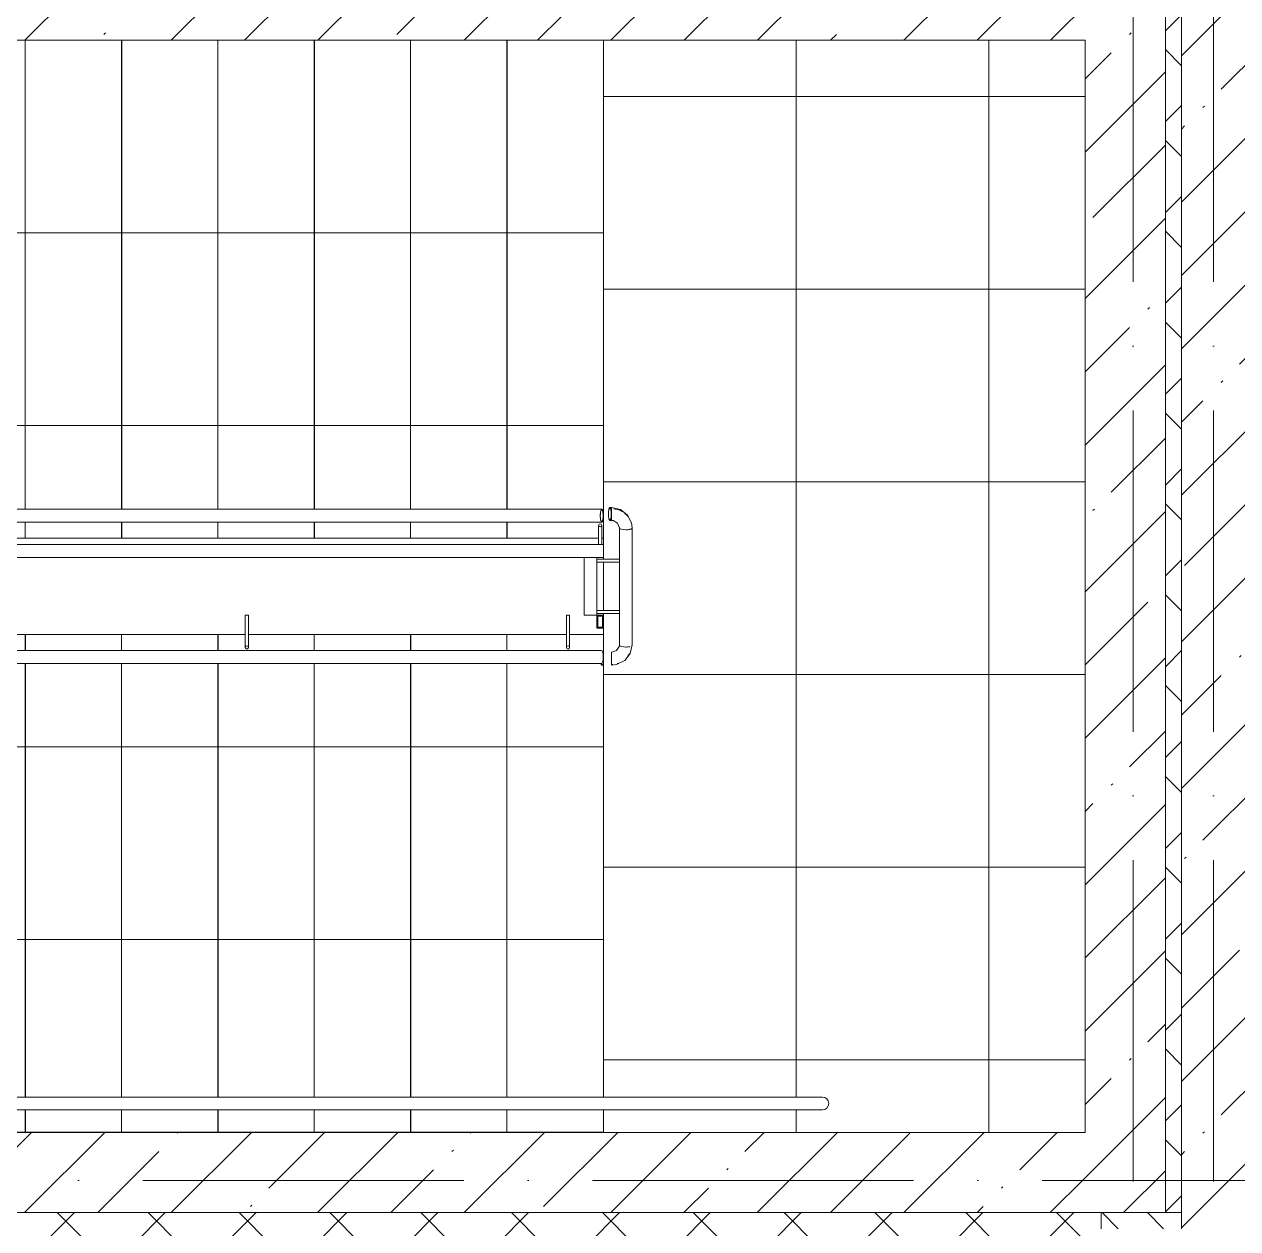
# Model space of a CAD drawing. Header units: millimetres. Extents: x -6467 to 106027, y -7090 to 195095.
# Drawn here: x 71256 to 75034, y 157745 to 161495 of the extents above; entities that cross this region are included whole.
import ezdxf

# ---------------------------------------------------------------- set-up
doc = ezdxf.new("R2010")
doc.units = ezdxf.units.MM
doc.linetypes.add('50_200_ШТРИХ_1Т_ш5_п1_п1_', pattern=[1400, 1000, -200, 0, -200])
for name, color, linetype, lineweight in [('A-WALL', 7, 'Continuous', 5), ('A-WALL-FNSH-1', 7, 'Continuous', 5), ('I-WALL', 7, 'Continuous', 5), ('Ограждение', 7, 'Continuous', 9), ('Ограждение-1', 7, 'Continuous', 20)]:
    doc.layers.add(name, color=color, linetype=linetype, lineweight=lineweight)
for name, color, linetype, lineweight, true_color in [('S-STRS-1', 7, 'Continuous', 9, 0xaaaaaa), ('S-STRS-2', 7, 'Continuous', 5, 0xbfbfbf), ('Оси-3', 7, '50_200_ШТРИХ_1Т_ш5_п1_п1_', 9, 0xaaaaaa)]:
    doc.layers.add(name, color=color, linetype=linetype, lineweight=lineweight, true_color=true_color)
pattern_1 = [(45, (109.45, 102614.03), (-228.0985, 228.0985), []), (45, (337.55, 102614.03), (-228.0985, 228.0985), [403.225, -80.645, 6.706, -73.939])]
pattern_2 = [(0, (73059.45, 158045.1), (0, 600), []), (90, (73059.45, 158045.1), (-600, 4e-14), [])]
pattern_3 = [(180, (69159.45, 161445.1), (-7e-14, -600), []), (270, (69159.45, 161445.1), (600, 4e-14), [])]
pattern_4 = [(180, (69159.45, 161445.1), (7e-14, -600), []), (270, (69159.45, 161445.1), (600, 4e-14), [])]
pattern_5 = [(45, (109.45, 102614.03), (-141.42136, 141.42136), []), (135, (109.45, 102614.03), (-141.42136, -141.42136), [])]

# ---------------------------------------------------------------- blocks, each defined once
blk = doc.blocks.new('О_Элемент ограждения_Обод_Труба_ГОСТ 8645-68 - О_Элемент ограждения_Обод_Труба_ГОСТ 8645-68-26169597-АИ_План этажа Радиаторы_3')
at = {"layer": 'Ограждение'}
for p, q in [((-3900, 20), (0, 20)), ((-3900, -20), (-3900, 20)), ((0, -20), (-3900, -20))]:
    blk.add_line(p, q, dxfattribs=at)
blk = doc.blocks.new('О_Элемент поручня_Маршевый_Труба_ГОСТ 8732-78 - О_Элемент поручня_Маршевый_Труба_ГОСТ 8732-78-26169598-АИ_План этажа Радиаторы_3')
at = {"layer": 'Ограждение'}
for p, q in [((-13.2, 0), (-3902.6, 0)), ((-3902.6, -40), (-13.2, -40))]:
    blk.add_line(p, q, dxfattribs=at)
at = {"layer": 'Ограждение', "flags": 128}
for points in [[(-3907.3, -20), (-3907.2, -15.5), (-3906.9, -11.3), (-3906.3, -7.5), (-3905.6, -4.4), (-3904.7, -2), (-3903.7, -0.5), (-3902.6, 0)], [(-3902.6, -40), (-3903.7, -39.5), (-3904.7, -38), (-3905.6, -35.6), (-3906.3, -32.5), (-3906.9, -28.7), (-3907.2, -24.5), (-3907.3, -20)], [(-3901.1, -2.7), (-3902.1, -1.6), (-3903.1, -1.6), (-3904.2, -2.7), (-3905.1, -4.8), (-3905.9, -7.7), (-3906.5, -11.4), (-3906.9, -15.6), (-3907, -20)], [(-3907, -20), (-3906.9, -24.4), (-3906.5, -28.6), (-3905.9, -32.3), (-3905.1, -35.2), (-3904.2, -37.3), (-3903.1, -38.4), (-3902.1, -38.4), (-3901.1, -37.3)], [(-3902.6, 0), (-3901.6, -0.5), (-3900.6, -2), (-3899.7, -4.4), (-3898.9, -7.5), (-3898.4, -11.3), (-3898, -15.5), (-3897.9, -20)], [(-3897.9, -20), (-3898, -24.5), (-3898.4, -28.7), (-3898.9, -32.5), (-3899.7, -35.6), (-3900.6, -38), (-3901.6, -39.5), (-3902.6, -40)], [(-3898.2, -20), (-3898.4, -15.6), (-3898.7, -11.4), (-3899.3, -7.7), (-3900.1, -4.8)], [(-3900.1, -35.2), (-3899.3, -32.3), (-3898.7, -28.6), (-3898.4, -24.4), (-3898.2, -20)], [(-8.4, -20), (-8.6, -15.5), (-8.9, -11.3), (-9.5, -7.5), (-10.2, -4.4), (-11.1, -2), (-12.1, -0.5), (-13.2, 0)], [(-13.2, -40), (-12.1, -39.5), (-11.1, -38), (-10.2, -35.6), (-9.5, -32.5), (-8.9, -28.7), (-8.6, -24.5), (-8.4, -20)]]:
    blk.add_lwpolyline(points, dxfattribs=at)
blk = doc.blocks.new('О_Кронштейн_Форма Г_Круг_ГОСТ 2590-2006 - О_Кронштейн_Форма Г_Круг_ГОСТ 2590-2006-V121-АИ_План этажа Радиаторы_3')
at = {"layer": 'Ограждение'}
for p, q in [((72935, 57261), (72935, 57296)), ((72945, 57296), (72945, 57261))]:
    blk.add_line(p, q, dxfattribs=at)
at = {"layer": 'Ограждение', "flags": 128}
for points in [[(72935, 57296), (72935, 57312.4), (72935, 57320.8), (72935, 57321)], [(72945, 57321), (72945, 57314.9), (72945, 57299.6), (72945, 57296)]]:
    blk.add_lwpolyline(points, dxfattribs=at)
at = {"layer": 'Ограждение'}
for start, end in [(90, 270), (270, 90)]:
    blk.add_arc((72940, 57321), 5, start, end, dxfattribs=at)
blk = doc.blocks.new('О_Элемент ограждения_Обод_Труба_ГОСТ 8645-68 - О_Элемент ограждения_Обод_Труба_ГОСТ 8645-68-V96-АИ_План этажа Радиаторы_3')
at = {"layer": 'Ограждение-1'}
for p, q in [((-20, -20), (-20, 20)), ((-20, 20), (0, 20)), ((-17, 17), (-17, -17)), ((-3, 17), (-17, 17)), ((-3, -17), (-3, 17)), ((0, 20), (0, -20)), ((0, -20), (-20, -20)), ((-17, -17), (-3, -17))]:
    blk.add_line(p, q, dxfattribs=at)
blk = doc.blocks.new('О_Кронштейн_Форма Г_Круг_ГОСТ 2590-2006 - О_Кронштейн_Форма Г_Круг_ГОСТ 2590-2006-18996168-АИ_План этажа Радиаторы_3')
at = {"layer": 'Ограждение'}
for p, q in [((11435, 56966), (11435, 57041)), ((11440, 57041), (11435, 57041)), ((11445, 57041), (11440, 57041)), ((11445, 57041), (11445, 56966))]:
    blk.add_line(p, q, dxfattribs=at)
at = {"layer": 'Ограждение', "flags": 128}
for points in [[(11435, 56941), (11435, 56947.2), (11435, 56962.5), (11435, 56966)], [(11445, 56966), (11445, 56949.7), (11445, 56941.3), (11445, 56941)]]:
    blk.add_lwpolyline(points, dxfattribs=at)
at = {"layer": 'Ограждение'}
for start, end in [(90, 270), (270, 90)]:
    blk.add_arc((11440, 56941), 5, start, end, dxfattribs=at)
blk = doc.blocks.new('О_Кронштейн_Форма Г_Круг_ГОСТ 2590-2006 - О_Кронштейн_Форма Г_Круг_ГОСТ 2590-2006-V99-АИ_План этажа Радиаторы_3')
at = {"layer": 'Ограждение'}
for p, q in [((10435, 56966), (10435, 57041)), ((10435.2, 57041), (10435, 57041)), ((10445, 57041), (10444.8, 57041)), ((10445, 57041), (10445, 56966))]:
    blk.add_line(p, q, dxfattribs=at)
at = {"layer": 'Ограждение', "flags": 128}
for points in [[(10435, 56941), (10435, 56947.2), (10435, 56962.5), (10435, 56966)], [(10445, 56966), (10445, 56949.7), (10445, 56941.3), (10445, 56941)]]:
    blk.add_lwpolyline(points, dxfattribs=at)
at = {"layer": 'Ограждение'}
for start, end in [(165, 210), (120, 135), (315, 45)]:
    blk.add_arc((10440, 56941), 5, start, end, dxfattribs=at)
blk = doc.blocks.new('О_Кронштейн_Форма Г_Круг_ГОСТ 25901 - О_Кронштейн_Форма Г_Круг_ГОСТ 2590-2006 2-25607096-АИ_План этажа Радиаторы_3')
at = {"layer": 'Ограждение'}
for p, q in [((11529.6, 57215.3), (11594.6, 57215.3)), ((11594.6, 57205.3), (11529.6, 57205.3)), ((11594.6, 57215.3), (11599.6, 57215.3)), ((11598.1, 57205.3), (11594.6, 57205.3))]:
    blk.add_line(p, q, dxfattribs=at)
blk = doc.blocks.new('О_Кронштейн_Форма Г_Круг_ГОСТ 25901 - О_Кронштейн_Форма Г_Круг_ГОСТ 2590-2006 2-V101-АИ_План этажа Радиаторы_3')
at = {"layer": 'Ограждение'}
for p, q in [((11529.6, 57055.3), (11594.6, 57055.3)), ((11594.6, 57055.3), (11599.8, 57055.3)), ((11594.6, 57045.3), (11529.6, 57045.3)), ((11598.1, 57045.3), (11594.6, 57045.3))]:
    blk.add_line(p, q, dxfattribs=at)
blk = doc.blocks.new('О_Элемент ограждения_Обод_Труба_ГОСТ 1 - О_Элемент ограждения_Обод_Труба_ГОСТ 8645-68 2-V122-АИ_План этажа Радиаторы_3')
at = {"layer": 'Ограждение'}
for p, q in [((-180, 20), (0, 20)), ((0, 20), (0, -20)), ((0, -20), (-180, -20))]:
    blk.add_line(p, q, dxfattribs=at)
blk = doc.blocks.new('О_Элемент поручня_Маршевый_Труба_ГОСТ 1 - О_Элемент поручня_Маршевый_Труба_ГОСТ 8732-78 2-V123-АИ_План этажа Радиаторы_3')
at = {"layer": 'Ограждение'}
for p, q in [((-371.3, 40), (-6.4, 40)), ((-6.4, 0), (-371.3, 0))]:
    blk.add_line(p, q, dxfattribs=at)
for centre, start_param, end_param in [((-371.3, 20), 0, 0.261799), ((-371.3, 20), 5.834386, 6.283185), ((-6.4, 20), 5.834386, 6.283185), ((-371.3, 20), 2.917193, 3.141593), ((-371.3, 20), 3.141593, 4.712389), ((-371.3, 20), 5.609987, 5.735023), ((-371.3, 20), 4.712389, 5.385587), ((-6.4, 20), 3.141593, 4.712389), ((-6.4, 20), 5.239328, 5.385587), ((-6.4, 20), 4.975125, 5.161188), ((-6.4, 20), 4.712389, 4.936788)]:
    blk.add_ellipse(centre, major_axis=(0, 20), ratio=0.322266, start_param=start_param, end_param=end_param, dxfattribs=at)
blk = doc.blocks.new('О_Элемент поручня_Загиб_Труба_ГОСТ 1 - О_Элемент поручня_Загиб_Труба_ГОСТ 8732-78 2-21059830-АИ_План этажа Радиаторы_3')
at = {"layer": 'Ограждение'}
for p, q in [((11574.6, 56925.2), (11590.2, 56930.3)), ((11574.6, 56925.2), (11574.6, 56923.2)), ((11574.6, 56924.2), (11574.6, 56898.8)), ((11574.6, 56922.8), (11574.6, 56923.7)), ((11574.6, 56898.8), (11574.6, 56885.2)), ((11630.8, 56920.2), (11625.4, 56913.6)), ((11578.9, 56887.2), (11574.6, 56886.7)), ((11574.6, 56886.7), (11574.6, 56887.1)), ((11595.9, 56891.6), (11592.9, 56890.1))]:
    blk.add_line(p, q, dxfattribs=at)
at = {"layer": 'Ограждение', "flags": 128}
for points in [[(11639.6, 56947.8), (11633.3, 56921.1), (11615.9, 56899.5), (11590.4, 56887.1), (11574.6, 56885.2)], [(11590.7, 56930.8), (11599, 56943.2), (11599.6, 56947.8)]]:
    blk.add_lwpolyline(points, dxfattribs=at)
at = {"layer": 'Ограждение'}
blk.add_ellipse((11619.6, 56947.8), major_axis=(20, 0), ratio=0.322266, start_param=3.141593, end_param=4.712389, dxfattribs=at)
blk = doc.blocks.new('О_Элемент поручня_Загиб_Труба_ГОСТ 1 - О_Элемент поручня_Загиб_Труба_ГОСТ 8732-78 2-V124-АИ_План этажа Радиаторы_3')
at = {"layer": 'Ограждение'}
for p, q in [((72975, 57376), (72975, 57375)), ((72975, 57375), (72975, 57349.6)), ((72975, 57349.6), (72975, 57345)), ((72975, 57345), (72975, 57341)), ((72975, 57341), (72975, 57336.1)), ((72975, 57338.6), (72975, 57340.7)), ((72975, 57337.6), (72975, 57337.6))]:
    blk.add_line(p, q, dxfattribs=at)
at = {"layer": 'Ограждение', "flags": 128}
for points in [[(72975, 57376.1), (73002.9, 57370), (73025.3, 57353.2), (73038, 57328.7), (73040, 57313.5)], [(72983, 57372.8), (73002.5, 57368.5), (73007.8, 57364.6)], [(73016.5, 57357.9), (73024.5, 57351.7), (73026.6, 57347.6)], [(73000, 57313.5), (72994.5, 57327.6), (72980.3, 57335.6), (72975, 57336.1)]]:
    blk.add_lwpolyline(points, dxfattribs=at)
at = {"layer": 'Ограждение'}
for start_param, end_param in [(2.879793, 3.141593), (3.141593, 4.712389), (0, 0.261799), (5.295991, 5.449522), (5.736928, 5.759587)]:
    blk.add_ellipse((73020, 57313.5), major_axis=(20, 0), ratio=0.322266, start_param=start_param, end_param=end_param, dxfattribs=at)
blk = doc.blocks.new('О_Элемент поручня_Площадочный_Одноуровневый_ГОСТ 1 - О_Элемент поручня_Площадочный_Одноуровневый_ГОСТ 8732-78 2-V125-АИ_План этажа Радиаторы_3')
at = {"layer": 'Ограждение'}
for p, q in [((4.7, 40), (0, 40)), ((0, 40), (0, 39.3)), ((0, 36), (0, 37.9)), ((0, 36), (0, 37.9)), ((0, 22), (0, 20)), ((0, 13.2), (0, 10)), ((0, 0.7), (0, 0)), ((0, 0), (4.7, 0))]:
    blk.add_line(p, q, dxfattribs=at)
at = {"layer": 'Ограждение', "flags": 128}
for points in [[(0, 20), (0.1, 24.5), (0.5, 28.7), (1, 32.5), (1.8, 35.6), (2.7, 38), (3.7, 39.5), (4.7, 40)], [(9.1, 20), (9, 24.4), (8.6, 28.6), (8, 32.3), (7.2, 35.2), (6.3, 37.3), (5.2, 38.4), (4.2, 38.4), (3.2, 37.3), (2.2, 35.2), (1.5, 32.3), (0.9, 28.6), (0.5, 24.4), (0.4, 20)], [(4.7, 40), (5.8, 39.5), (6.8, 38), (7.7, 35.6), (8.4, 32.5), (9, 28.7), (9.3, 24.5), (9.4, 20)], [(4.7, 0), (3.7, 0.5), (2.7, 2), (1.8, 4.4), (1, 7.5), (0.5, 11.3), (0.1, 15.5), (0, 20)], [(0.4, 20), (0.5, 15.6), (0.9, 11.4), (1.5, 7.7), (2.2, 4.8), (3.2, 2.7), (4.2, 1.6), (5.2, 1.6), (6.3, 2.7), (7.2, 4.8), (8, 7.7), (8.6, 11.4), (9, 15.6), (9.1, 20)], [(9.4, 20), (9.3, 15.5), (9, 11.3), (8.4, 7.5), (7.7, 4.4), (6.8, 2), (5.8, 0.5), (4.7, 0)]]:
    blk.add_lwpolyline(points, dxfattribs=at)
blk = doc.blocks.new('О_Элемент поручня_Площадочный_Одноуровневый_ГОСТ 1 - О_Элемент поручня_Площадочный_Одноуровневый_ГОСТ 8732-78 2-26200877-АИ_План этажа Радиаторы_3')
at = {"layer": 'Ограждение'}
for p, q in [((9.4, 37.3), (9.4, 40)), ((9.4, 20), (9.4, 40)), ((9.4, 38.5), (9.4, 36)), ((4.7, 0), (9.4, 0)), ((9.4, 0), (9.4, 20)), ((9.4, 2.1), (9.4, 1.5)), ((9.4, 0), (9.4, 2))]:
    blk.add_line(p, q, dxfattribs=at)
at = {"layer": 'Ограждение', "flags": 128}
for points in [[(1.8, 4.4), (2.7, 2), (3.7, 0.5), (4.7, 0)], [(6.3, 2.7), (5.2, 1.6), (4.2, 1.6), (3.2, 2.7)], [(4.7, 0), (5.8, 0.5), (6.8, 2)]]:
    blk.add_lwpolyline(points, dxfattribs=at)
blk = doc.blocks.new('О_Элемент поручня_Пристенный_Двухуровневый_Труба_ГОСТ 87321 - О_Элемент поручня_Пристенный_Двухуровневый_Труба_ГОСТ 8732-78 2-20512541-АИ_План этажа Радиаторы_3')
at = {"layer": 'Ограждение'}
for p, q in [((280, 40), (-4640, 40)), ((-4640, 0), (280, 0))]:
    blk.add_line(p, q, dxfattribs=at)
blk.add_arc((280, 20), 20, 270, 90, dxfattribs=at)

msp = doc.modelspace()

# ---------------------------------------------------------------- hatches: boundary and pattern name
at = {"layer": 'A-WALL'}
h = msp.add_hatch(dxfattribs=at)
h.set_pattern_fill('FP_1', color=256, style=0, pattern_type=2)
h.set_pattern_definition(pattern_1)
h.paths.add_polyline_path([(75109.4, 157745.1), (75109.4, 166696.1), (74859.4, 166696.1), (74859.4, 157745.1)])
h = msp.add_hatch(dxfattribs=at)
h.set_pattern_fill('FP_1', color=256, style=0, pattern_type=2)
h.set_pattern_definition(pattern_1)
h.paths.add_polyline_path([(74809.4, 161445.1), (74809.4, 161695.1), (69359.4, 161695.1), (69359.4, 161445.1), (74559.4, 161445.1)])
h = msp.add_hatch(dxfattribs=at)
h.set_pattern_fill('FP_1', color=256, style=0, pattern_type=2)
h.set_pattern_definition(pattern_1)
h.paths.add_polyline_path([(74559.4, 157795.1), (74809.4, 157795.1), (74809.4, 161445.1), (74559.4, 161445.1), (74559.4, 157902.7)])
h = msp.add_hatch(dxfattribs=at)
h.set_pattern_fill('FP_1', color=256, style=0, pattern_type=2)
h.set_pattern_definition(pattern_1)
h.paths.add_polyline_path([(74004.7, 157795.1), (74559.4, 157795.1), (74559.4, 158045.1), (68259.4, 158045.1), (68259.4, 157795.1), (72350.6, 157795.1)])
h.paths.add_polyline_path([(67259.4, 157795.1), (67259.4, 158045.1), (67089.4, 158045.1), (67089.4, 157795.1)])
h = msp.add_hatch(dxfattribs=at)
h.set_pattern_fill('FP_122', color=256, style=0, pattern_type=2)
h.set_pattern_definition(pattern_5)
h.paths.add_polyline_path([(74509.4, 157695.1), (74509.4, 157795.1), (68199.4, 157795.1), (68199.4, 157695.1), (74459.4, 157695.1)])
h.paths.add_polyline_path([(65017.9, 157695.1), (66559.4, 157695.1), (66559.4, 157795.1), (65017.9, 157795.1)])
h.paths.add_polyline_path([(64079.8, 157695.1), (64142.9, 157695.1), (64142.9, 157795.1), (62809.4, 157795.1), (62809.4, 157695.1), (63252.7, 157695.1)])
h.paths.add_polyline_path([(67059.4, 157695.1), (67324.4, 157695.1), (67324.4, 157795.1), (67059.4, 157795.1), (67059.4, 157783.6)])
h.paths.add_polyline_path([(60771.5, 157695.1), (61109.4, 157695.1), (61109.4, 157795.1), (59809.4, 157795.1), (59809.4, 157695.1)])
h.paths.add_polyline_path([(58109.4, 157695.1), (58109.4, 157795.1), (56809.4, 157795.1), (56809.4, 157695.1), (57463.1, 157695.1)])
h.paths.add_polyline_path([(55109.4, 157695.1), (55109.4, 157795.1), (53809.4, 157795.1), (53809.4, 157695.1), (54154.8, 157695.1)])
h.paths.add_polyline_path([(52109.4, 157695.1), (52109.4, 157795.1), (50809.4, 157795.1), (50809.4, 157695.1), (50846.5, 157695.1)])
h.paths.add_polyline_path([(47809.4, 157695.1), (49109.4, 157695.1), (49109.4, 157795.1), (47809.4, 157795.1)])
h.paths.add_polyline_path([(42809.4, 157695.1), (42809.4, 157795.1), (41509.4, 157795.1), (41509.4, 157695.1), (42575.7, 157695.1)])
h.paths.add_polyline_path([(45884, 157695.1), (46109.4, 157695.1), (46109.4, 157795.1), (44509.4, 157795.1), (44509.4, 157695.1), (45057, 157695.1)])
h.paths.add_polyline_path([(39809.4, 157695.1), (39809.4, 157795.1), (38509.4, 157795.1), (38509.4, 157695.1), (39267.4, 157695.1)])
h.paths.add_polyline_path([(36809.4, 157695.1), (36809.4, 157795.1), (35509.4, 157795.1), (35509.4, 157695.1), (35959.1, 157695.1)])
h.paths.add_polyline_path([(32650.8, 157695.1), (33809.4, 157695.1), (33809.4, 157795.1), (32509.4, 157795.1), (32509.4, 157695.1)])
h.paths.add_polyline_path([(30169.5, 157695.1), (30809.4, 157695.1), (30809.4, 157795.1), (29509.4, 157795.1), (29509.4, 157695.1)])
h.paths.add_polyline_path([(27809.4, 157695.1), (27809.4, 157795.1), (26509.4, 157795.1), (26509.4, 157695.1), (27688.3, 157695.1)])
h.paths.add_polyline_path([(24809.4, 157695.1), (24809.4, 157795.1), (23509.4, 157795.1), (23509.4, 157695.1), (24380, 157695.1)])
h.paths.add_polyline_path([(21071.7, 157695.1), (21809.4, 157695.1), (21809.4, 157795.1), (20509.4, 157795.1), (20509.4, 157695.1)])
h.paths.add_polyline_path([(18809.4, 157695.1), (18809.4, 157795.1), (17509.4, 157795.1), (17509.4, 157695.1), (17763.4, 157695.1)])
h.paths.add_polyline_path([(16109.2, 157695.1), (16634.4, 157695.1), (16634.4, 157795.1), (6797.4, 157795.1), (6797.4, 157695.1), (12800.9, 157695.1)])
h.paths.add_polyline_path([(5922.4, 157695.1), (5922.4, 157795.1), (-2340.6, 157795.1), (-2340.6, 157695.1), (2875.9, 157695.1)])
h = msp.add_hatch(dxfattribs=at)
h.set_pattern_fill('FP_122', color=256, style=0, pattern_type=2)
h.set_pattern_definition(pattern_5)
h.paths.add_polyline_path([(74609.4, 145545.1), (74609.4, 146108.1), (74509.4, 146108.1), (74509.4, 145545.1)])
h.paths.add_polyline_path([(74609.4, 147808.1), (74609.4, 149045.1), (74509.4, 149045.1), (74509.4, 147808.1)])
h.paths.add_polyline_path([(74509.4, 150745.1), (74609.4, 150745.1), (74609.4, 151908.1), (74509.4, 151908.1), (74509.4, 150871.4)])
h.paths.add_polyline_path([(74609.4, 153608.1), (74609.4, 154808.1), (74509.4, 154808.1), (74509.4, 153608.1)])
h.paths.add_polyline_path([(74609.4, 156508.1), (74609.4, 157795.1), (74509.4, 157795.1), (74509.4, 156508.1)])
at = {"layer": 'I-WALL'}
h = msp.add_hatch(dxfattribs=at)
h.set_pattern_fill('FP_122', color=256, style=0, pattern_type=2)
h.set_pattern_definition(pattern_5)
h.paths.add_polyline_path([(74859.4, 157795.1), (74859.4, 166664.9), (74809.4, 166664.9), (74809.4, 157795.1), (74831.8, 157795.1)])
h = msp.add_hatch(dxfattribs=at)
h.set_pattern_fill('FP_2', color=256, style=0, pattern_type=2)
h.set_pattern_definition([(135, (109.45, 102614.03), (-70.71068, -70.71068), [])])
h.paths.add_polyline_path([(74859.4, 147868.1), (74859.4, 148545.1), (74609.4, 148545.1), (74609.4, 147868.1), (74831.8, 147868.1)])
h.paths.add_polyline_path([(74609.4, 150805.1), (74859.4, 150805.1), (74859.4, 151848.1), (74609.4, 151848.1), (74609.4, 150871.4)])
h.paths.add_polyline_path([(74859.4, 153668.1), (74859.4, 154295.1), (74609.4, 154295.1), (74609.4, 153668.1), (74831.8, 153668.1)])
h.paths.add_polyline_path([(74609.4, 156568.1), (74859.4, 156568.1), (74859.4, 157245.1), (74609.4, 157245.1), (74609.4, 157199.6)])
h.paths.add_polyline_path([(74831.8, 157745.1), (74859.4, 157745.1), (74859.4, 157795.1), (74609.4, 157795.1), (74609.4, 157745.1), (74619.6, 157745.1)])
at = {"layer": 'S-STRS-2'}
h = msp.add_hatch(dxfattribs=at)
h.set_pattern_fill('FP_17', color=256, style=0, pattern_type=2)
h.set_pattern_definition(pattern_3)
h.paths.add_polyline_path([(70959.4, 159895.1), (71259.4, 159895.1), (71259.4, 159945.1), (70959.4, 159945.1)])
h.paths.add_polyline_path([(71259.4, 159985.1), (71259.4, 161445.1), (70959.4, 161445.1), (70959.4, 161110.1), (71041.7, 161110.1), (71041.7, 160730.1), (71154.5, 160729.8), (71154.5, 160724.1), (71160.5, 160726.3), (71159.5, 160729.7), (71172.6, 160729.9), (71251.5, 160728.6), (71253.4, 160722.8), (71253.5, 160715.2), (71251.3, 160611.3), (71249, 160610.1), (71161.2, 160611.6), (71159.5, 160616.1), (71154.5, 160614.1), (71154.5, 160610.1), (71041.7, 160610.1), (71041.7, 160230.1), (70959.4, 160230.1), (70959.4, 159985.1), (71109.9, 159985.1)])
h.paths.add_polyline_path([(71160.7, 160724.1), (71163.1, 160726.1), (71160.7, 160724.1)])
h.paths.add_polyline_path([(71163.3, 160724.1), (71165.9, 160726.1), (71163.3, 160724.1)])
h = msp.add_hatch(dxfattribs=at)
h.set_pattern_fill('FP_17', color=256, style=0, pattern_type=2)
h.set_pattern_definition(pattern_3)
h.paths.add_polyline_path([(71259.4, 159895.1), (71559.4, 159895.1), (71559.4, 159945.1), (71259.4, 159945.1)])
h.paths.add_polyline_path([(71259.4, 159985.1), (71559.4, 159985.1), (71559.4, 161445.1), (71259.4, 161445.1), (71259.4, 160012.1)])
h = msp.add_hatch(dxfattribs=at)
h.set_pattern_fill('FP_17', color=256, style=0, pattern_type=2)
h.set_pattern_definition(pattern_3)
h.paths.add_polyline_path([(71559.4, 159895.1), (71859.4, 159895.1), (71859.4, 159945.1), (71559.4, 159945.1)])
h.paths.add_polyline_path([(71859.4, 159985.1), (71859.4, 161445.1), (71559.4, 161445.1), (71559.4, 159985.1)])
h = msp.add_hatch(dxfattribs=at)
h.set_pattern_fill('FP_18', color=256, style=0, pattern_type=2)
h.set_pattern_definition(pattern_4)
h.paths.add_polyline_path([(71859.4, 159895.1), (72159.4, 159895.1), (72159.4, 159945.1), (71859.4, 159945.1)])
h.paths.add_polyline_path([(72159.4, 159985.1), (72159.4, 161445.1), (71859.4, 161445.1), (71859.4, 159985.1), (71937, 159985.1)])
h = msp.add_hatch(dxfattribs=at)
h.set_pattern_fill('FP_18', color=256, style=0, pattern_type=2)
h.set_pattern_definition(pattern_4)
h.paths.add_polyline_path([(72159.4, 159895.1), (72459.4, 159895.1), (72459.4, 159945.1), (72159.4, 159945.1)])
h.paths.add_polyline_path([(72459.4, 159985.1), (72459.4, 161445.1), (72159.4, 161445.1), (72159.4, 159985.1), (72350.6, 159985.1)])
h = msp.add_hatch(dxfattribs=at)
h.set_pattern_fill('FP_18', color=256, style=0, pattern_type=2)
h.set_pattern_definition(pattern_4)
h.paths.add_polyline_path([(72459.4, 159895.1), (72759.4, 159895.1), (72759.4, 159945.1), (72459.4, 159945.1)])
h.paths.add_polyline_path([(72759.4, 159985.1), (72759.4, 161445.1), (72459.4, 161445.1), (72459.4, 159985.1)])
h = msp.add_hatch(dxfattribs=at)
h.set_pattern_fill('FP_18', color=256, style=0, pattern_type=2)
h.set_pattern_definition(pattern_4)
h.paths.add_polyline_path([(72759.4, 159895.1), (73044.6, 159895.1), (73045.9, 159910.1), (73054.3, 159910.1), (73056.5, 159895.1), (73059.4, 159895.1), (73059.4, 161445.1), (72759.4, 161445.1), (72759.4, 159985.1), (73055, 159983.1), (73057.4, 159977.3), (73058.4, 159960.6), (73055, 159947.1), (73049.9, 159945.1), (72759.4, 159945.1)])
h.paths.add_polyline_path([(73049.4, 159919.1), (73045.1, 159921.3), (73046.1, 159925), (73053.8, 159921.3), (73051.2, 159919.1), (73049.6, 159919.1)])
h.paths.add_polyline_path([(73049.4, 159930.1), (73046.9, 159930.7), (73047.4, 159939.2), (73052.1, 159939), (73053, 159932.8), (73049.6, 159930.2)])
h = msp.add_hatch(dxfattribs=at)
h.set_pattern_fill('FP_15', color=256, style=0, pattern_type=2)
h.set_pattern_definition([(180, (73059.45, 160670.1), (7e-14, -600), []), (270, (73059.45, 160670.1), (600, 4e-14), [])])
h.paths.add_polyline_path([(73059.4, 158045.1), (74559.4, 158045.1), (74559.4, 161445.1), (73059.4, 161445.1), (73059.4, 159829.9), (73104.4, 159828.6), (73104.4, 159820.2), (73059.4, 159820.2), (73059.4, 159669.9), (73104.4, 159668.6), (73104.4, 159660.2), (73059.4, 159660.2), (73059.4, 158155.1), (73746.4, 158154.4), (73758.5, 158145.1), (73758.5, 158127.3), (73751.2, 158117.8), (73741.2, 158115.1), (73059.4, 158115.1)])
h.paths.add_polyline_path([(73096.9, 159986.7), (73096.9, 159988.7), (73103.5, 159986.8), (73099.2, 159986.3)])
h.paths.add_polyline_path([(73121.4, 159513.2), (73121, 159511.3), (73121, 159512.9)])
h.paths.add_polyline_path([(73084.4, 159501.6), (73084.4, 159502.5), (73084.4, 159537.1), (73084.4, 159539), (73099, 159544.1), (73103.9, 159546.7), (73104.4, 159542.9), (73108.9, 159549.4), (73109.4, 159572.6), (73111, 159933.3), (73112.3, 159933.5), (73107.4, 159940.5), (73102.4, 159944.8), (73093.8, 159950.1), (73090.8, 159953), (73085.9, 159954.7), (73076.7, 159957), (73075.4, 159970.2), (73077.2, 159985.3), (73084.4, 159985.3), (73084.4, 159989.1), (73111, 159981.8), (73127.7, 159971), (73139.6, 159956.3), (73145.5, 159943.2), (73148.7, 159926.1), (73149.4, 159921.3), (73147.2, 159550.1), (73143.5, 159539.9), (73134.8, 159527.6), (73125.4, 159515.9), (73108.7, 159507.1), (73096.2, 159501.9), (73087.2, 159501.9)])
h.paths.add_polyline_path([(73096.4, 159950.1), (73093.8, 159952), (73095.8, 159950.5)])
h = msp.add_hatch(dxfattribs=at)
h.set_pattern_fill('FP_16', color=256, style=0, pattern_type=2)
h.set_pattern_definition(pattern_2)
h.paths.add_polyline_path([(70959.4, 158045.1), (71259.4, 158045.1), (71259.4, 158115.1), (70959.4, 158115.1)])
h.paths.add_polyline_path([(71259.4, 158155.1), (71259.4, 159505.1), (70959.4, 159505.1), (70959.4, 158155.1)])
h.paths.add_polyline_path([(71259.4, 159545.1), (71259.4, 159595.1), (71054.3, 159595.1), (71053, 159580.1), (71044.6, 159580.1), (71044.6, 159595.1), (70959.4, 159595.1), (70959.4, 159545.1), (71109.9, 159545.1)])
h.paths.add_polyline_path([(71049.4, 159550.1), (71045.9, 159553.2), (71045.9, 159557.4), (71051.9, 159559.4), (71051.5, 159550.9), (71050.7, 159550.6)])
h.paths.add_polyline_path([(71054.4, 159564.8), (71045.1, 159568.8), (71046.9, 159571), (71053.7, 159569.2), (71054.3, 159565.7)])
h = msp.add_hatch(dxfattribs=at)
h.set_pattern_fill('FP_16', color=256, style=0, pattern_type=2)
h.set_pattern_definition(pattern_2)
h.paths.add_polyline_path([(71259.4, 158045.1), (71559.4, 158045.1), (71559.4, 158115.1), (71259.4, 158115.1)])
h.paths.add_polyline_path([(71259.4, 158155.1), (71559.4, 158155.1), (71559.4, 159505.1), (71259.4, 159505.1), (71259.4, 159308.9)])
h.paths.add_polyline_path([(71559.4, 159545.1), (71559.4, 159595.1), (71259.4, 159595.1), (71259.4, 159545.1), (71523.5, 159545.1)])
h = msp.add_hatch(dxfattribs=at)
h.set_pattern_fill('FP_16', color=256, style=0, pattern_type=2)
h.set_pattern_definition(pattern_2)
h.paths.add_polyline_path([(71559.4, 158045.1), (71859.4, 158045.1), (71859.4, 158115.1), (71559.4, 158115.1)])
h.paths.add_polyline_path([(71859.4, 158155.1), (71859.4, 159505.1), (71559.4, 159505.1), (71559.4, 158155.1)])
h.paths.add_polyline_path([(71559.4, 159545.1), (71859.4, 159545.1), (71859.4, 159595.1), (71559.4, 159595.1)])
h = msp.add_hatch(dxfattribs=at)
h.set_pattern_fill('FP_16', color=256, style=0, pattern_type=2)
h.set_pattern_definition(pattern_2)
h.paths.add_polyline_path([(71859.4, 158045.1), (72159.4, 158045.1), (72159.4, 158115.1), (71859.4, 158115.1)])
h.paths.add_polyline_path([(71859.4, 158155.1), (72159.4, 158155.1), (72159.4, 159505.1), (71859.4, 159505.1), (71859.4, 159308.9)])
h.paths.add_polyline_path([(71950.7, 159545.1), (72159.4, 159545.1), (72159.4, 159595.1), (71954.3, 159595.1), (71953, 159580.1), (71944.6, 159580.1), (71944.6, 159595.1), (71859.4, 159595.1), (71859.4, 159545.1), (71949.4, 159545.1)])
h.paths.add_polyline_path([(71949.4, 159550.1), (71945.9, 159553.2), (71945.9, 159557.4), (71951.9, 159559.4), (71951.5, 159550.9), (71950.7, 159550.6)])
h.paths.add_polyline_path([(71954.4, 159564.8), (71945.1, 159568.8), (71946.9, 159571), (71953.7, 159569.2), (71954.3, 159565.7)])
h = msp.add_hatch(dxfattribs=at)
h.set_pattern_fill('FP_16', color=256, style=0, pattern_type=2)
h.set_pattern_definition(pattern_2)
h.paths.add_polyline_path([(72159.4, 158045.1), (72459.4, 158045.1), (72459.4, 158115.1), (72159.4, 158115.1)])
h.paths.add_polyline_path([(72159.4, 158155.1), (72459.4, 158155.1), (72459.4, 159505.1), (72159.4, 159505.1), (72159.4, 159308.9)])
h.paths.add_polyline_path([(72159.4, 159545.1), (72459.4, 159545.1), (72459.4, 159595.1), (72159.4, 159595.1)])
h = msp.add_hatch(dxfattribs=at)
h.set_pattern_fill('FP_16', color=256, style=0, pattern_type=2)
h.set_pattern_definition(pattern_2)
h.paths.add_polyline_path([(72459.4, 158045.1), (72759.4, 158045.1), (72759.4, 158115.1), (72459.4, 158115.1)])
h.paths.add_polyline_path([(72459.4, 158155.1), (72759.4, 158155.1), (72759.4, 159505.1), (72459.4, 159505.1), (72459.4, 159308.9)])
h.paths.add_polyline_path([(72459.4, 159545.1), (72759.4, 159545.1), (72759.4, 159595.1), (72459.4, 159595.1)])
h = msp.add_hatch(dxfattribs=at)
h.set_pattern_fill('FP_16', color=256, style=0, pattern_type=2)
h.set_pattern_definition(pattern_2)
h.paths.add_polyline_path([(72759.4, 158045.1), (73059.4, 158045.1), (73059.4, 158115.1), (72759.4, 158115.1)])
h.paths.add_polyline_path([(73059.4, 158155.1), (73057.9, 159595.1), (72954.3, 159595.1), (72953, 159580.1), (72944.6, 159580.1), (72944.6, 159595.1), (72759.4, 159595.1), (72759.4, 159545.1), (73056.2, 159543.1), (73059.4, 159528.7), (73057.1, 159503.2), (73049.9, 159505.1), (72759.4, 159505.1), (72759.4, 158155.1)])
h.paths.add_polyline_path([(72949.4, 159550.1), (72945.9, 159553.2), (72945.9, 159557.4), (72951.9, 159559.4), (72951.5, 159550.9), (72950.7, 159550.6)])
h.paths.add_polyline_path([(72954.4, 159564.8), (72945.1, 159568.8), (72946.9, 159571), (72953.7, 159569.2), (72954.3, 159565.7)])

# ---------------------------------------------------------------- linework, layer by layer
at = {"layer": 'A-WALL'}
for p, q in [((74859.4, 166696.1), (74859.4, 157745.1)), ((74809.4, 166664.9), (74809.4, 157795.1)), ((69108.4, 161445.1), (74559.4, 161445.1)), ((74559.4, 161445.1), (74559.4, 158045.1)), ((74559.4, 158045.1), (68259.4, 158045.1)), ((68259.4, 157795.1), (74559.4, 157795.1)), ((74609.4, 157795.1), (74859.4, 157795.1)), ((74609.4, 157795.1), (74609.4, 157795.1)), ((74859.4, 157795.1), (74609.4, 157795.1)), ((74859.4, 157745.1), (74859.4, 157795.1))]:
    msp.add_line(p, q, dxfattribs=at)
at = {"layer": 'A-WALL-FNSH-1'}
for p, q in [((74609.4, 157795.1), (68199.4, 157795.1)), ((74609.4, 157745.1), (74609.4, 157795.1))]:
    msp.add_line(p, q, dxfattribs=at)
at = {"layer": 'S-STRS-1'}
for p, q in [((71259.4, 161445.1), (71259.4, 159984.6)), ((71259.4, 161445.1), (71259.4, 159984.6)), ((71559.4, 161445.1), (71559.4, 159984.6)), ((71559.4, 161445.1), (71559.4, 159984.6)), ((71859.4, 161445.1), (71859.4, 159984.1)), ((71859.4, 161445.1), (71859.4, 159984.1)), ((72159.4, 161445.1), (72159.4, 159984.2)), ((72159.4, 161445.1), (72159.4, 159984.2)), ((72459.4, 161445.1), (72459.4, 159984.3)), ((72459.4, 161445.1), (72459.4, 159984.3)), ((72759.4, 161445.1), (72759.4, 159984.5)), ((72759.4, 161445.1), (72759.4, 159984.5)), ((73059.4, 161445.1), (73059.4, 159895.1)), ((73059.4, 161445.1), (73059.4, 159895.1)), ((71259.4, 159945.6), (71259.4, 159895.1)), ((71259.4, 159945.6), (71259.4, 159895.1)), ((71559.4, 159945.6), (71559.4, 159895.1)), ((71559.4, 159945.6), (71559.4, 159895.1)), ((71859.4, 159946), (71859.4, 159895.1)), ((71859.4, 159946), (71859.4, 159895.1)), ((72159.4, 159945.9), (72159.4, 159895.1)), ((72159.4, 159945.9), (72159.4, 159895.1)), ((72459.4, 159945.8), (72459.4, 159895.1)), ((72459.4, 159945.8), (72459.4, 159895.1)), ((72759.4, 159945.7), (72759.4, 159895.1)), ((72759.4, 159945.7), (72759.4, 159895.1)), ((70959.4, 159895.1), (71259.4, 159895.1)), ((71259.4, 159895.1), (71559.4, 159895.1)), ((71559.4, 159895.1), (71859.4, 159895.1)), ((71859.4, 159895.1), (72159.4, 159895.1)), ((72159.4, 159895.1), (72459.4, 159895.1)), ((72459.4, 159895.1), (72759.4, 159895.1)), ((72759.4, 159895.1), (73045.1, 159895.1)), ((73053.6, 159895.1), (73059.4, 159895.1)), ((73059.4, 159895.1), (73059.4, 159875.1)), ((73059.4, 159835.1), (73059.4, 159829.4)), ((73059.4, 159821), (73059.4, 159669.4)), ((73059.4, 159660.5), (73059.4, 159655.1)), ((71259.4, 159595.1), (71053.8, 159595.1)), ((71559.4, 159595.1), (71259.4, 159595.1)), ((71259.4, 159544.6), (71259.4, 159595.1)), ((71259.4, 159544.6), (71259.4, 159595.1)), ((71859.4, 159595.1), (71559.4, 159595.1)), ((71559.4, 159544.6), (71559.4, 159595.1)), ((71559.4, 159544.6), (71559.4, 159595.1)), ((71945.3, 159595.1), (71859.4, 159595.1)), ((71859.4, 159544.6), (71859.4, 159595.1)), ((71859.4, 159544.6), (71859.4, 159595.1)), ((72159.4, 159595.1), (71953.8, 159595.1)), ((72459.4, 159595.1), (72159.4, 159595.1)), ((72159.4, 159544.6), (72159.4, 159595.1)), ((72159.4, 159544.6), (72159.4, 159595.1)), ((72759.4, 159595.1), (72459.4, 159595.1)), ((72459.4, 159544.6), (72459.4, 159595.1)), ((72459.4, 159544.6), (72459.4, 159595.1)), ((72945.3, 159595.1), (72759.4, 159595.1)), ((72759.4, 159544.6), (72759.4, 159595.1)), ((72759.4, 159544.6), (72759.4, 159595.1)), ((73059.4, 159595.1), (72953.8, 159595.1)), ((73059.4, 159615.1), (73059.4, 159595.1)), ((73059.4, 159535.7), (73059.4, 159595.1)), ((73059.4, 159535.7), (73059.4, 159595.1)), ((71259.4, 158155.1), (71259.4, 159505.6)), ((71259.4, 158155.1), (71259.4, 159505.6)), ((71559.4, 158155.1), (71559.4, 159505.6)), ((71559.4, 158155.1), (71559.4, 159505.6)), ((71859.4, 158155.1), (71859.4, 159505.6)), ((71859.4, 158155.1), (71859.4, 159505.6)), ((72159.4, 158155.1), (72159.4, 159505.6)), ((72159.4, 158155.1), (72159.4, 159505.6)), ((72459.4, 158155.1), (72459.4, 159505.6)), ((72459.4, 158155.1), (72459.4, 159505.6)), ((72759.4, 158155.1), (72759.4, 159505.6)), ((72759.4, 158155.1), (72759.4, 159505.6)), ((73059.4, 158155.1), (73059.4, 159502.7)), ((73059.4, 158155.1), (73059.4, 159502.7)), ((71259.4, 158045.1), (71259.4, 158115.1)), ((71259.4, 158045.1), (71259.4, 158115.1)), ((71559.4, 158045.1), (71559.4, 158115.1)), ((71559.4, 158045.1), (71559.4, 158115.1)), ((71859.4, 158045.1), (71859.4, 158115.1)), ((71859.4, 158045.1), (71859.4, 158115.1)), ((72159.4, 158045.1), (72159.4, 158115.1)), ((72159.4, 158045.1), (72159.4, 158115.1)), ((72459.4, 158045.1), (72459.4, 158115.1)), ((72459.4, 158045.1), (72459.4, 158115.1)), ((72759.4, 158045.1), (72759.4, 158115.1)), ((72759.4, 158045.1), (72759.4, 158115.1)), ((73059.4, 158045.1), (73059.4, 158115.1)), ((73059.4, 158045.1), (73059.4, 158115.1))]:
    msp.add_line(p, q, dxfattribs=at)
at = {"layer": 'Оси-3'}
for p, q in [((74709.4, 193895), (74709.4, 113945.1)), ((74959.4, 193895), (74959.4, 113945.1)), ((104827.4, 157895.1), (-5157.9, 157895.1))]:
    msp.add_line(p, q, dxfattribs=at)

# ---------------------------------------------------------------- block references
at = {"layer": 'Ограждение'}
for name, p, rotation in [('О_Элемент поручня_Маршевый_Труба_ГОСТ 8732-78 - О_Элемент поручня_Маршевый_Труба_ГОСТ 8732-78-26169598-АИ_План этажа Радиаторы_3', (69151.6, 159945.1), 180), ('О_Элемент поручня_Площадочный_Одноуровневый_ГОСТ 1 - О_Элемент поручня_Площадочный_Одноуровневый_ГОСТ 8732-78 2-V125-АИ_План этажа Радиаторы_3', (73084.4, 159990.1), 180), ('О_Элемент поручня_Маршевый_Труба_ГОСТ 1 - О_Элемент поручня_Маршевый_Труба_ГОСТ 8732-78 2-V123-АИ_План этажа Радиаторы_3', (73109.4, 159556.2), 269.9999999999999), ('О_Элемент ограждения_Обод_Труба_ГОСТ 8645-68 - О_Элемент ограждения_Обод_Труба_ГОСТ 8645-68-26169597-АИ_План этажа Радиаторы_3', (69159.4, 159855.1), 180), ('О_Элемент ограждения_Обод_Труба_ГОСТ 1 - О_Элемент ограждения_Обод_Труба_ГОСТ 8645-68 2-V122-АИ_План этажа Радиаторы_3', (73019.4, 159655.1), 269.9999999999999)]:
    msp.add_blockref(name, p, dxfattribs=dict(at, rotation=rotation))
for name, p in [('О_Элемент поручня_Загиб_Труба_ГОСТ 1 - О_Элемент поручня_Загиб_Труба_ГОСТ 8732-78 2-V124-АИ_План этажа Радиаторы_3', (109.4, 102614)), ('О_Кронштейн_Форма Г_Круг_ГОСТ 2590-2006 - О_Кронштейн_Форма Г_Круг_ГОСТ 2590-2006-V121-АИ_План этажа Радиаторы_3', (109.4, 102614)), ('О_Кронштейн_Форма Г_Круг_ГОСТ 25901 - О_Кронштейн_Форма Г_Круг_ГОСТ 2590-2006 2-25607096-АИ_План этажа Радиаторы_3', (61509.9, 102614.8)), ('О_Кронштейн_Форма Г_Круг_ГОСТ 25901 - О_Кронштейн_Форма Г_Круг_ГОСТ 2590-2006 2-V101-АИ_План этажа Радиаторы_3', (61509.9, 102614.8)), ('О_Кронштейн_Форма Г_Круг_ГОСТ 2590-2006 - О_Кронштейн_Форма Г_Круг_ГОСТ 2590-2006-V99-АИ_План этажа Радиаторы_3', (61509.4, 102614)), ('О_Кронштейн_Форма Г_Круг_ГОСТ 2590-2006 - О_Кронштейн_Форма Г_Круг_ГОСТ 2590-2006-18996168-АИ_План этажа Радиаторы_3', (60509.4, 102614)), ('О_Кронштейн_Форма Г_Круг_ГОСТ 2590-2006 - О_Кронштейн_Форма Г_Круг_ГОСТ 2590-2006-18996168-АИ_План этажа Радиаторы_3', (61509.4, 102614)), ('О_Элемент ограждения_Обод_Труба_ГОСТ 8645-68 - О_Элемент ограждения_Обод_Труба_ГОСТ 8645-68-V96-АИ_План этажа Радиаторы_3', (73059.4, 159635.1)), ('О_Элемент поручня_Маршевый_Труба_ГОСТ 8732-78 - О_Элемент поручня_Маршевый_Труба_ГОСТ 8732-78-26169598-АИ_План этажа Радиаторы_3', (73067.3, 159545.1)), ('О_Элемент поручня_Загиб_Труба_ГОСТ 1 - О_Элемент поручня_Загиб_Труба_ГОСТ 8732-78 2-21059830-АИ_План этажа Радиаторы_3', (61509.9, 102614.8)), ('О_Элемент поручня_Площадочный_Одноуровневый_ГОСТ 1 - О_Элемент поручня_Площадочный_Одноуровневый_ГОСТ 8732-78 2-26200877-АИ_План этажа Радиаторы_3', (73050, 159500)), ('О_Элемент поручня_Пристенный_Двухуровневый_Труба_ГОСТ 87321 - О_Элемент поручня_Пристенный_Двухуровневый_Труба_ГОСТ 8732-78 2-20512541-АИ_План этажа Радиаторы_3', (73461.2, 158115.1))]:
    msp.add_blockref(name, p, dxfattribs=at)

doc.saveas('drawing.dxf')
